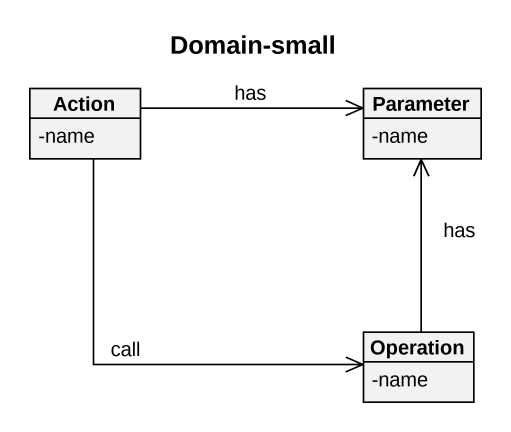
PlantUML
@startuml
title Domain-small
hide circle
hide empty members
skinparam classAttributeIconSize 0
class "Action" as Action_ {
  -name
}
class Parameter {
  -name
}
class Operation {
  -name
}
Action_ -right-> Parameter : has
Action_ --> Operation : call
Operation -up-> Parameter : has
@enduml
